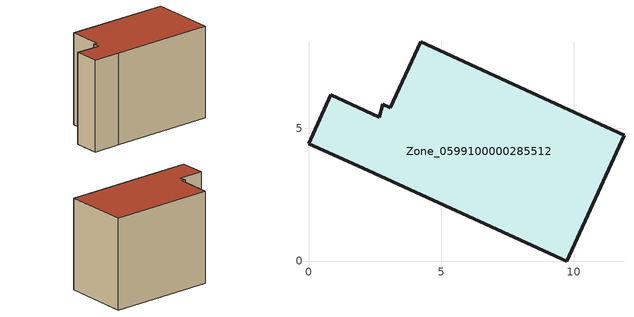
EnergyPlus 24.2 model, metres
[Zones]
Zone_0599100000285512
 floor ground (C_G): 2.67,5.41 2.8,5.9 3.08,5.78 4.22,8.25 11.88,4.74 9.72,0 2.05,3.5 0,4.42 0.84,6.27 z0
 wall outside (C_F): 9.72,0 11.88,4.74 4.22,8.25 3.08,5.78 2.8,5.9 2.67,5.41 0.84,6.27 0,4.42 2.05,3.5 9.72,0 z0:7.41
 roof outside (C_R): 2.8,5.9 2.67,5.41 0.84,6.27 0,4.42 2.05,3.5 9.72,0 11.88,4.74 4.22,8.25 3.08,5.78 z7.41
[BUILDING]
Pand.0599100000285512: North Axis=0; Terrain=City; Loads Convergence Tolerance Value=0.04; Temperature Convergence Tolerance Value=0.4; Solar Distribution=FullExterior; Maximum Number of Warmup Days=25; Minimum Number of Warmup Days=1
[Site:Location]
Rotterdam.The.Hague.AP_ZH_NLD Design_Conditions: Latitude=51.96; Longitude=4.45; Time Zone=1; Elevation=-4.5
[SITE:GROUNDTEMPERATURE:BUILDINGSURFACE]
18, 18, 18, 18, 18, 18, 18, 18, 18, 18, 18, 18
[MATERIAL] Thermal Absorptance=0.9; Solar Absorptance=0.7; Visible Absorptance=0.7
Name | Roughness | Thickness | Conductivity | Density | Specific Heat
G.TI.1946-1964 | MediumSmooth | 0.15 | 1 | 540 | 1210
F.TI.1946-1964 | Rough | 0.3 | 0.857143 | 1920 | 840
R.TI.1946-1964 | MediumRough | 0.2 | 0.277778 | 1500 | 1000
[CONSTRUCTION]
C_G: G.TI.1946-1964
C_F: F.TI.1946-1964
C_R: R.TI.1946-1964
[ZONE]
Zone_0599100000285512: Type=1; Multiplier=1; Ceiling Height=Autocalculate; Volume=Autocalculate; Floor Area=autocalculate; Part of Total Floor Area=Yes
[ZONEINFILTRATION:DESIGNFLOWRATE]
Infil_Zone_0599100000285512: Zone or ZoneList or Space or SpaceList=Zone_0599100000285512; Schedule=AlwaysOn; Design Flow Rate Calculation Method=Flow/Area; Flow Rate per Floor Area=0.003; Constant Term Coefficient=1; Temperature Term Coefficient=0; Velocity Term Coefficient=0; Velocity Squared Term Coefficient=0
[HVACTEMPLATE:ZONE:IDEALLOADSAIRSYSTEM]
Zone_0599100000285512: Maximum Heating Supply Air Temperature=50; Minimum Cooling Supply Air Temperature=13; Maximum Heating Supply Air Humidity Ratio=0.0156; Minimum Cooling Supply Air Humidity Ratio=0.0077; Heating Limit=NoLimit; Cooling Limit=NoLimit; Dehumidification Control Type=ConstantSensibleHeatRatio; Cooling Sensible Heat Ratio=0.7; Dehumidification Setpoint=60; Humidification Control Type=None; Humidification Setpoint=30; Outdoor Air Method=None; Outdoor Air Flow Rate per Person=0.00944; Outdoor Air Flow Rate per Zone Floor Area=0; Outdoor Air Flow Rate per Zone=0; Demand Controlled Ventilation Type=None; Outdoor Air Economizer Type=NoEconomizer; Heat Recovery Type=None; Sensible Heat Recovery Effectiveness=0.7; Latent Heat Recovery Effectiveness=0.65
[ZONECONTROL:THERMOSTAT]
ThermostatControl_Zone_0599100000285512: Zone or ZoneList=Zone_0599100000285512; Control Type Schedule=DualSetpointControlType; Control 1=Thermostat_Zone_0599100000285512; Temperature Difference Between Cutout And Setpoint=0
[THERMOSTATSETPOINT:DUALSETPOINT]
Thermostat_Zone_0599100000285512: Heating Setpoint Temperature Schedule=HeatingSetpoint_Zone_0599100000285512; Cooling Setpoint Temperature Schedule=CoolingSetpoint_Zone_0599100000285512
[SCHEDULE:COMPACT]
HeatingSetpoint_Zone_0599100000285512: Through: 12/31, For: AllDays, Until: 24:00, 21
CoolingSetpoint_Zone_0599100000285512: Through: 12/31, For: AllDays, Until: 24:00, 24
DualSetpointControlType: Through: 12/31, For: AllDays, Until: 24:00, 4
AlwaysOn: Through: 12/31, For: AllDays, Until: 24:00, 1
